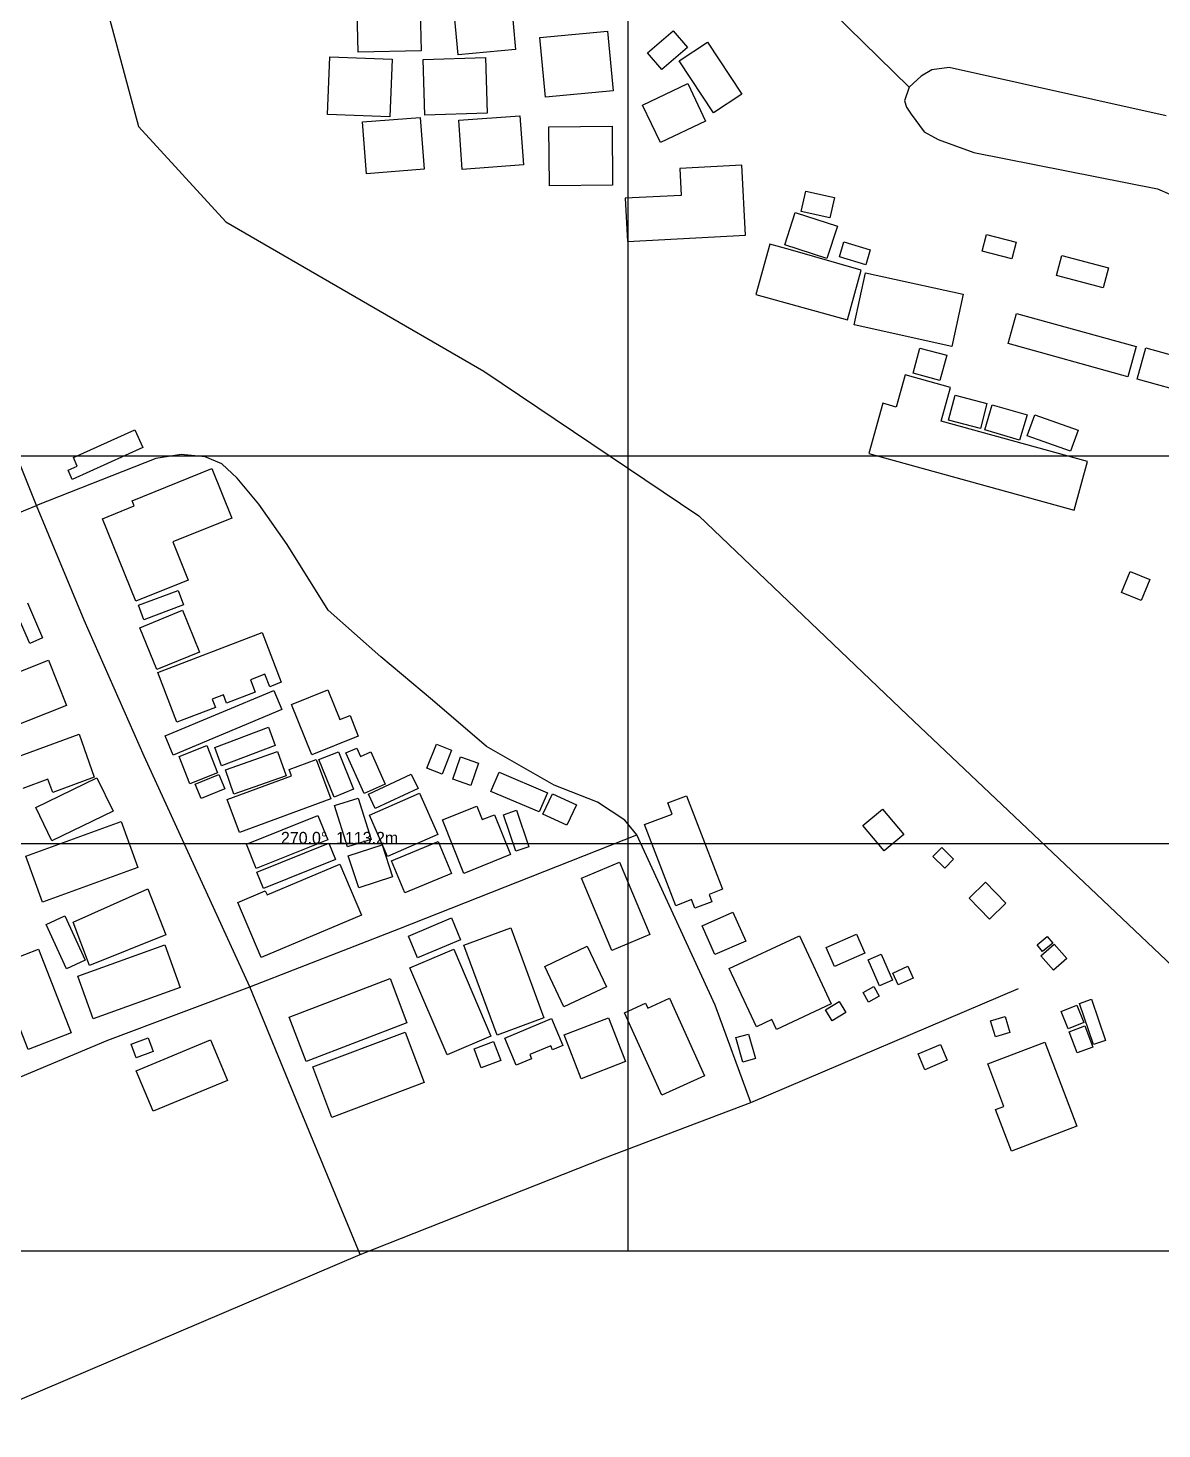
# Model space of a CAD drawing. Header units: metres. Extents: x 375284 to 378017, y 725251 to 730423.
# Drawn here: x 376649.1 to 376934.3, y 726555.1 to 726907.6 of the extents above; entities that cross this region are included whole.
import ezdxf
from ezdxf.enums import TextEntityAlignment as Align

# ---------------------------------------------------------------- set-up
doc = ezdxf.new("R2010")
doc.units = ezdxf.units.M
for name, color, linetype in [('BUILDINGS', 7, 'Continuous'), ('GRID', 4, 'Continuous'), ('PLOT', 1, 'Continuous'), ('RIVERS', 5, 'Continuous'), ('ROADS', 8, 'Continuous'), ('TEXT', 2, 'Continuous')]:
    doc.layers.add(name, color=color, linetype=linetype)

msp = doc.modelspace()

# ---------------------------------------------------------------- linework, layer by layer
at = {"layer": 'BUILDINGS'}
for p, q in [((376732.06, 726901.51), (376731.73, 726915.69)), ((376747.59, 726916.06), (376747.93, 726901.89)), ((376770.36, 726916.51), (376771.68, 726902.16)), ((376757.21, 726900.81), (376755.87, 726915.17)), ((376777.82, 726905.24), (376794.84, 726906.81)), ((376779.21, 726890.18), (376777.82, 726905.24)), ((376794.84, 726906.81), (376796.23, 726891.75)), ((376804.84, 726901.36), (376811.33, 726906.89)), ((376811.33, 726906.89), (376814.92, 726902.66)), ((376747.93, 726901.89), (376732.06, 726901.51)), ((376771.68, 726902.16), (376757.21, 726900.81)), ((376808.43, 726897.14), (376804.84, 726901.36)), ((376814.92, 726902.66), (376808.43, 726897.14)), ((376812.8, 726899.33), (376819.92, 726904.05)), ((376819.92, 726904.05), (376828.58, 726890.99)), ((376724.42, 726885.82), (376724.97, 726900.31)), ((376724.97, 726900.31), (376740.65, 726899.72)), ((376740.65, 726899.72), (376740.09, 726885.23)), ((376748.4, 726899.64), (376764.09, 726900.16)), ((376748.87, 726885.7), (376748.4, 726899.64)), ((376764.09, 726900.16), (376764.55, 726886.21)), ((376821.46, 726886.27), (376812.8, 726899.33)), ((376796.23, 726891.75), (376779.21, 726890.18)), ((376803.64, 726888.22), (376815, 726893.6)), ((376815, 726893.6), (376819.45, 726884.2)), ((376828.58, 726890.99), (376821.46, 726886.27)), ((376808.09, 726878.82), (376803.64, 726888.22)), ((376740.09, 726885.23), (376724.42, 726885.82)), ((376733.18, 726883.96), (376747.66, 726885.08)), ((376734.19, 726870.93), (376733.18, 726883.96)), ((376747.66, 726885.08), (376748.67, 726872.05)), ((376764.55, 726886.21), (376748.87, 726885.7)), ((376757.37, 726884.41), (376772.74, 726885.53)), ((376758.27, 726872.04), (376757.37, 726884.41)), ((376772.74, 726885.53), (376773.64, 726873.15)), ((376819.45, 726884.2), (376808.09, 726878.82)), ((376780.05, 726882.77), (376795.96, 726882.92)), ((376780.2, 726867.92), (376780.05, 726882.77)), ((376795.96, 726882.92), (376796.09, 726868.06)), ((376773.64, 726873.15), (376758.27, 726872.04)), ((376828.6, 726873.07), (376812.99, 726872.25)), ((376829.52, 726855.46), (376828.6, 726873.07)), ((376748.67, 726872.05), (376734.19, 726870.93)), ((376812.99, 726872.25), (376813.35, 726865.5)), ((376796.09, 726868.06), (376780.2, 726867.92)), ((376843.53, 726861.46), (376844.7, 726866.57)), ((376844.7, 726866.57), (376851.86, 726864.94)), ((376813.35, 726865.5), (376799.26, 726864.76)), ((376799.26, 726864.76), (376799.82, 726853.9)), ((376851.86, 726864.94), (376850.7, 726859.82)), ((376839.36, 726853.06), (376842.01, 726861.19)), ((376842.01, 726861.19), (376852.62, 726857.74)), ((376850.7, 726859.82), (376843.53, 726861.46)), ((376799.82, 726853.9), (376829.52, 726855.46)), ((376852.62, 726857.74), (376849.97, 726849.61)), ((376888.99, 726851.48), (376890.08, 726855.67)), ((376890.08, 726855.67), (376897.55, 726853.73)), ((376835.59, 726853.22), (376832.09, 726840.58)), ((376840.83, 726851.77), (376835.59, 726853.22)), ((376849.97, 726849.61), (376839.36, 726853.06)), ((376853.11, 726850.02), (376854.26, 726853.81)), ((376854.26, 726853.81), (376860.9, 726851.79)), ((376897.55, 726853.73), (376896.46, 726849.53)), ((376858.62, 726846.7), (376840.83, 726851.77)), ((376859.75, 726848.01), (376853.11, 726850.02)), ((376860.9, 726851.79), (376859.75, 726848.01)), ((376896.46, 726849.53), (376888.99, 726851.48)), ((376907.74, 726845.35), (376909.05, 726850.34)), ((376909.05, 726850.34), (376920.8, 726847.25)), ((376855.16, 726834.19), (376858.62, 726846.7)), ((376856.82, 726832.9), (376859.7, 726846.01)), ((376859.7, 726846.01), (376884.26, 726840.6)), ((376919.49, 726842.26), (376907.74, 726845.35)), ((376920.8, 726847.25), (376919.49, 726842.26)), ((376832.09, 726840.58), (376855.16, 726834.19)), ((376884.26, 726840.6), (376881.38, 726827.49)), ((376895.58, 726828.2), (376897.67, 726835.76)), ((376897.67, 726835.76), (376927.74, 726827.45)), ((376881.38, 726827.49), (376856.82, 726832.9)), ((376925.65, 726819.88), (376895.58, 726828.2)), ((376927.74, 726827.45), (376925.65, 726819.88)), ((376871.65, 726820.75), (376873.36, 726827.09)), ((376873.36, 726827.09), (376880.12, 726825.26)), ((376880.12, 726825.26), (376878.4, 726818.91)), ((376927.99, 726819.27), (376930.17, 726827.16)), ((376930.17, 726827.16), (376955.64, 726820.12)), ((376869.66, 726820.31), (376867.44, 726812.25)), ((376881.08, 726817.16), (376869.66, 726820.31)), ((376878.4, 726818.91), (376871.65, 726820.75)), ((376878.75, 726808.71), (376881.08, 726817.16)), ((376953.45, 726812.23), (376927.99, 726819.27)), ((376864.05, 726813.2), (376860.56, 726800.55)), ((376867.44, 726812.25), (376864.05, 726813.2)), ((376880.56, 726808.9), (376882.21, 726815.26)), ((376882.21, 726815.26), (376890.24, 726813.16)), ((376890.24, 726813.16), (376888.58, 726806.82)), ((376889.71, 726806.5), (376891.58, 726812.83)), ((376891.58, 726812.83), (376900.31, 726810.25)), ((376900.31, 726810.25), (376898.44, 726803.92)), ((376900.37, 726804.98), (376902.25, 726810.29)), ((376902.25, 726810.29), (376913.15, 726806.41)), ((376660.47, 726799.54), (376675.92, 726806.48)), ((376675.92, 726806.48), (376677.93, 726802.04)), ((376915.56, 726798.54), (376878.75, 726808.71)), ((376888.58, 726806.82), (376880.56, 726808.9)), ((376898.44, 726803.92), (376889.71, 726806.5)), ((376913.15, 726806.41), (376911.26, 726801.11)), ((376911.26, 726801.11), (376900.37, 726804.98)), ((376677.93, 726802.04), (376660.15, 726794.05)), ((376661.44, 726797.4), (376660.47, 726799.54)), ((376860.56, 726800.55), (376912.17, 726786.27)), ((376659.12, 726796.36), (376661.44, 726797.4)), ((376660.15, 726794.05), (376659.12, 726796.36)), ((376675.22, 726788.68), (376695.32, 726796.8)), ((376695.32, 726796.8), (376700.36, 726784.32)), ((376912.17, 726786.27), (376915.56, 726798.54)), ((376675.76, 726787.37), (376675.22, 726788.68)), ((376667.8, 726784.14), (376675.76, 726787.37)), ((376676.18, 726763.38), (376667.8, 726784.14)), ((376700.36, 726784.32), (376685.45, 726778.29)), ((376685.45, 726778.29), (376689.34, 726768.7)), ((376924.09, 726765.57), (376926.25, 726770.88)), ((376926.25, 726770.88), (376931.21, 726768.86)), ((376689.34, 726768.7), (376676.18, 726763.38)), ((376931.21, 726768.86), (376929.05, 726763.55)), ((376676.86, 726762.37), (376686.82, 726766.1)), ((376686.82, 726766.1), (376688.18, 726762.47)), ((376929.05, 726763.55), (376924.09, 726765.57)), ((376649.5, 726752.76), (376645.7, 726761.59)), ((376648.91, 726762.97), (376652.7, 726754.14)), ((376678.22, 726758.74), (376676.86, 726762.37)), ((376677.16, 726756.69), (376687.95, 726761.1)), ((376688.18, 726762.47), (376678.22, 726758.74)), ((376687.95, 726761.1), (376692.23, 726750.6)), ((376652.7, 726754.14), (376649.5, 726752.76)), ((376681.45, 726746.19), (376677.16, 726756.69)), ((376681.75, 726745.5), (376707.95, 726755.5)), ((376707.95, 726755.5), (376712.73, 726742.99)), ((376692.23, 726750.6), (376681.45, 726746.19)), ((376639.65, 726742.81), (376654.21, 726748.56)), ((376654.21, 726748.56), (376658.71, 726737.14)), ((376686.52, 726732.98), (376681.75, 726745.5)), ((376708.65, 726745), (376704.98, 726743.59)), ((376704.98, 726743.59), (376706.17, 726740.48)), ((376709.84, 726741.88), (376708.65, 726745)), ((376712.73, 726742.99), (376709.84, 726741.88)), ((376683.54, 726729.52), (376710.86, 726740.95)), ((376698.19, 726739.83), (376695.39, 726738.75)), ((376698.98, 726737.75), (376698.19, 726739.83)), ((376706.17, 726740.48), (376698.98, 726737.75)), ((376710.86, 726740.95), (376712.87, 726736.12)), ((376715.32, 726737.42), (376724.46, 726741.08)), ((376724.46, 726741.08), (376727.45, 726733.62)), ((376658.71, 726737.14), (376644.15, 726731.39)), ((376712.87, 726736.12), (376685.55, 726724.7)), ((376696.2, 726736.67), (376686.52, 726732.98)), ((376695.39, 726738.75), (376696.2, 726736.67)), ((376720.42, 726724.72), (376715.32, 726737.42)), ((376727.45, 726733.62), (376730.04, 726734.65)), ((376730.04, 726734.65), (376732.13, 726729.42)), ((376636.37, 726720.6), (376661.95, 726729.95)), ((376661.95, 726729.95), (376665.71, 726719.11)), ((376685.55, 726724.7), (376683.54, 726729.52)), ((376696.03, 726726.6), (376709.52, 726731.68)), ((376709.52, 726731.68), (376711.26, 726727.09)), ((376732.13, 726729.42), (376720.42, 726724.72)), ((376687.05, 726724.3), (376694.07, 726727.06)), ((376694.07, 726727.06), (376696.75, 726720.24)), ((376697.75, 726722), (376696.03, 726726.6)), ((376711.26, 726727.09), (376697.75, 726722)), ((376698.7, 726721.01), (376711.84, 726725.57)), ((376711.84, 726725.57), (376713.96, 726719.43)), ((376722.24, 726723.55), (376727.13, 726725.53)), ((376727.13, 726725.53), (376730.95, 726716.09)), ((376729.03, 726725.23), (376731.73, 726726.43)), ((376733.58, 726715.01), (376729.03, 726725.23)), ((376731.73, 726726.43), (376732.66, 726724.3)), ((376732.66, 726724.3), (376735.28, 726725.47)), ((376735.28, 726725.47), (376738.88, 726717.37)), ((376749.38, 726721.35), (376751.77, 726727.44)), ((376751.77, 726727.44), (376755.57, 726725.95)), ((376755.57, 726725.95), (376753.19, 726719.85)), ((376689.74, 726717.48), (376687.05, 726724.3)), ((376714.72, 726721.09), (376721.53, 726723.61)), ((376721.53, 726723.61), (376725.21, 726713.68)), ((376726.06, 726714.12), (376722.24, 726723.55)), ((376755.89, 726718.63), (376757.81, 726724.22)), ((376757.81, 726724.22), (376762.36, 726722.65)), ((376762.36, 726722.65), (376760.44, 726717.06)), ((376654.08, 726718.61), (376647.79, 726716.26)), ((376651, 726711.51), (376666.38, 726718.97)), ((376655.33, 726715.25), (376654.08, 726718.61)), ((376665.71, 726719.11), (376655.33, 726715.25)), ((376666.38, 726718.97), (376670.47, 726710.55)), ((376696.75, 726720.24), (376689.74, 726717.48)), ((376691.12, 726717.35), (376697.05, 726719.79)), ((376697.05, 726719.79), (376698.52, 726716.19)), ((376700.83, 726714.87), (376698.7, 726721.01)), ((376699.15, 726713.48), (376715.32, 726719.46)), ((376713.96, 726719.43), (376700.83, 726714.87)), ((376715.32, 726719.46), (376714.72, 726721.09)), ((376734.71, 726714.82), (376745.45, 726719.86)), ((376745.45, 726719.86), (376747.15, 726716.26)), ((376753.19, 726719.85), (376749.38, 726721.35)), ((376760.44, 726717.06), (376755.89, 726718.63)), ((376765.48, 726715.54), (376767.52, 726720.35)), ((376767.52, 726720.35), (376779.69, 726715.19)), ((376692.59, 726713.77), (376691.12, 726717.35)), ((376698.52, 726716.19), (376692.59, 726713.77)), ((376730.95, 726716.09), (376726.06, 726714.12)), ((376738.88, 726717.37), (376733.58, 726715.01)), ((376736.39, 726711.23), (376734.71, 726714.82)), ((376734.93, 726709.56), (376747.55, 726715.08)), ((376747.15, 726716.26), (376736.39, 726711.23)), ((376747.55, 726715.08), (376752.11, 726704.67)), ((376777.65, 726710.4), (376765.48, 726715.54)), ((376779.69, 726715.19), (376777.65, 726710.4)), ((376778.55, 726709.86), (376780.95, 726714.97)), ((376780.95, 726714.97), (376787, 726712.13)), ((376809.96, 726712.63), (376814.7, 726714.45)), ((376814.7, 726714.45), (376823.75, 726690.92)), ((376655.09, 726703.09), (376651, 726711.51)), ((376702.22, 726705.18), (376699.15, 726713.48)), ((376725.21, 726713.68), (376702.22, 726705.18)), ((376726.16, 726711.99), (376732.06, 726713.85)), ((376729.45, 726701.62), (376726.16, 726711.99)), ((376732.06, 726713.85), (376735.34, 726703.48)), ((376753.27, 726708.36), (376761.91, 726711.86)), ((376761.91, 726711.86), (376763.29, 726708.45)), ((376787, 726712.13), (376784.61, 726707.02)), ((376811.03, 726709.86), (376809.96, 726712.63)), ((376859.06, 726706.98), (376863.97, 726711.09)), ((376863.97, 726711.09), (376869.33, 726704.67)), ((376648.51, 726699.25), (376672.46, 726707.95)), ((376670.47, 726710.55), (376655.09, 726703.09)), ((376672.46, 726707.95), (376676.67, 726696.39)), ((376704, 726702.28), (376721.99, 726709.52)), ((376721.99, 726709.52), (376724.45, 726703.38)), ((376739.49, 726699.15), (376734.93, 726709.56)), ((376758.71, 726694.9), (376753.27, 726708.36)), ((376763.29, 726708.45), (376766.36, 726709.69)), ((376766.36, 726709.69), (376770.42, 726699.65)), ((376768.64, 726709.67), (376771.93, 726710.79)), ((376771.76, 726700.51), (376768.64, 726709.67)), ((376771.93, 726710.79), (376775.04, 726701.63)), ((376784.61, 726707.02), (376778.55, 726709.86)), ((376804.12, 726707.19), (376811.03, 726709.86)), ((376752.11, 726704.67), (376739.49, 726699.15)), ((376811.96, 726686.79), (376804.12, 726707.19)), ((376864.42, 726700.56), (376859.06, 726706.98)), ((376869.33, 726704.67), (376864.42, 726700.56)), ((376706.46, 726696.14), (376704, 726702.28)), ((376724.45, 726703.38), (376706.46, 726696.14)), ((376706.6, 726695.19), (376724.75, 726702.51)), ((376724.75, 726702.51), (376726.4, 726698.4)), ((376735.34, 726703.48), (376729.45, 726701.62)), ((376729.6, 726699.37), (376738.11, 726702.13)), ((376738.11, 726702.13), (376740.72, 726694.07)), ((376740.5, 726698.09), (376752.21, 726702.96)), ((376752.21, 726702.96), (376755.56, 726694.86)), ((376775.04, 726701.63), (376771.76, 726700.51)), ((376876.63, 726699.21), (376878.87, 726701.46)), ((376878.87, 726701.46), (376881.85, 726698.47)), ((376652.7, 726687.69), (376648.51, 726699.25)), ((376726.4, 726698.4), (376708.26, 726691.08)), ((376709.19, 726689.5), (376727.48, 726697.28)), ((376727.48, 726697.28), (376732.93, 726684.45)), ((376732.22, 726691.3), (376729.6, 726699.37)), ((376743.84, 726690), (376740.5, 726698.09)), ((376770.42, 726699.65), (376758.71, 726694.9)), ((376788.27, 726693.69), (376797.82, 726697.72)), ((376797.82, 726697.72), (376805.48, 726679.58)), ((376879.62, 726696.23), (376876.63, 726699.21)), ((376881.85, 726698.47), (376879.62, 726696.23)), ((376676.67, 726696.39), (376652.7, 726687.69)), ((376708.26, 726691.08), (376706.6, 726695.19)), ((376740.72, 726694.07), (376732.22, 726691.3)), ((376755.56, 726694.86), (376743.84, 726690)), ((376795.93, 726675.55), (376788.27, 726693.69)), ((376660.43, 726682.64), (376679.21, 726691.01)), ((376679.21, 726691.01), (376683.74, 726679.47)), ((376701.81, 726687.62), (376708.73, 726690.56)), ((376708.73, 726690.56), (376709.19, 726689.5)), ((376823.75, 726690.92), (376820.36, 726689.62)), ((376885.74, 726688.66), (376889.86, 726692.68)), ((376889.86, 726692.68), (376894.98, 726687.46)), ((376707.72, 726673.72), (376701.81, 726687.62)), ((376815.93, 726688.32), (376811.96, 726686.79)), ((376816.77, 726686.15), (376815.93, 726688.32)), ((376821.06, 726687.8), (376816.77, 726686.15)), ((376820.36, 726689.62), (376821.06, 726687.8)), ((376890.85, 726683.43), (376885.74, 726688.66)), ((376894.98, 726687.46), (376890.85, 726683.43)), ((376653.6, 726682.08), (376658.32, 726684.23)), ((376658.32, 726684.23), (376663.42, 726673.05)), ((376732.93, 726684.45), (376707.72, 726673.72)), ((376744.75, 726679.14), (376755.57, 726683.7)), ((376755.57, 726683.7), (376757.87, 726678.24)), ((376818.58, 726681.75), (376826.34, 726685.19)), ((376826.34, 726685.19), (376829.56, 726677.9)), ((376658.71, 726670.9), (376653.6, 726682.08)), ((376664.5, 726671.79), (376660.43, 726682.64)), ((376683.74, 726679.47), (376664.5, 726671.79)), ((376758.71, 726676.9), (376770.5, 726681.23)), ((376770.5, 726681.23), (376778.83, 726658.55)), ((376805.48, 726679.58), (376795.93, 726675.55)), ((376821.8, 726674.48), (376818.58, 726681.75)), ((376825.44, 726671), (376843.06, 726679.21)), ((376843.06, 726679.21), (376851.04, 726662.08)), ((376849.77, 726676.3), (376857.46, 726679.66)), ((376857.46, 726679.66), (376859.56, 726674.87)), ((376640.86, 726671.65), (376651.71, 726675.89)), ((376651.71, 726675.89), (376659.93, 726654.85)), ((376661.62, 726669.09), (376683.46, 726676.95)), ((376683.46, 726676.95), (376687.32, 726666.23)), ((376747.05, 726673.68), (376744.75, 726679.14)), ((376745.12, 726671.15), (376756.17, 726675.85)), ((376757.87, 726678.24), (376747.05, 726673.68)), ((376756.17, 726675.85), (376765.48, 726653.98)), ((376767.03, 726654.23), (376758.71, 726676.9)), ((376779.02, 726671.53), (376789.69, 726676.6)), ((376789.69, 726676.6), (376794.54, 726666.42)), ((376829.56, 726677.9), (376821.8, 726674.48)), ((376851.86, 726671.52), (376849.77, 726676.3)), ((376902.85, 726676.95), (376905.41, 726679.02)), ((376904.23, 726675.25), (376902.85, 726676.95)), ((376903.81, 726674.22), (376907.16, 726677.14)), ((376906.79, 726677.33), (376904.23, 726675.25)), ((376905.41, 726679.02), (376906.79, 726677.33)), ((376907.16, 726677.14), (376910.35, 726673.49)), ((376663.42, 726673.05), (376658.71, 726670.9)), ((376859.56, 726674.87), (376851.86, 726671.52)), ((376860.38, 726673.16), (376863.66, 726674.59)), ((376863.21, 726666.61), (376860.38, 726673.16)), ((376863.66, 726674.59), (376866.49, 726668.03)), ((376906.99, 726670.55), (376903.81, 726674.22)), ((376910.35, 726673.49), (376906.99, 726670.55)), ((376649.07, 726650.61), (376640.86, 726671.65)), ((376665.48, 726658.36), (376661.62, 726669.09)), ((376754.44, 726649.29), (376745.12, 726671.15)), ((376783.86, 726661.34), (376779.02, 726671.53)), ((376832.27, 726656.36), (376825.44, 726671)), ((376866.54, 726669.81), (376870.3, 726671.56)), ((376867.92, 726666.85), (376866.54, 726669.81)), ((376870.3, 726671.56), (376871.68, 726668.59)), ((376687.32, 726666.23), (376665.48, 726658.36)), ((376714.74, 726658.76), (376740.12, 726668.47)), ((376740.12, 726668.47), (376744.37, 726657.33)), ((376794.54, 726666.42), (376783.86, 726661.34)), ((376859.11, 726664.95), (376861.79, 726666.45)), ((376861.79, 726666.45), (376863.13, 726664.04)), ((376866.49, 726668.03), (376863.21, 726666.61)), ((376871.68, 726668.59), (376867.92, 726666.85)), ((376799.09, 726659.88), (376804.38, 726662.26)), ((376804.38, 726662.26), (376804.92, 726661.05)), ((376804.92, 726661.05), (376810.39, 726663.52)), ((376810.39, 726663.52), (376819.19, 726644.01)), ((376851.04, 726662.08), (376837.27, 726655.66)), ((376849.63, 726660.57), (376853.04, 726662.67)), ((376853.04, 726662.67), (376854.73, 726659.92)), ((376860.45, 726662.55), (376859.11, 726664.95)), ((376863.13, 726664.04), (376860.45, 726662.55)), ((376908.89, 726660.18), (376912.86, 726661.78)), ((376912.86, 726661.78), (376914.64, 726657.4)), ((376913.52, 726662.23), (376916.51, 726663.24)), ((376917.02, 726651.85), (376913.52, 726662.23)), ((376916.51, 726663.24), (376920.01, 726652.86)), ((376719, 726647.63), (376714.74, 726658.76)), ((376778.83, 726658.55), (376767.03, 726654.23)), ((376769.01, 726653.46), (376780.73, 726658.39)), ((376780.73, 726658.39), (376783.58, 726651.6)), ((376783.93, 726654.27), (376795.06, 726658.61)), ((376795.06, 726658.61), (376799.36, 726647.6)), ((376808.45, 726639.16), (376799.09, 726659.88)), ((376836.11, 726658.15), (376832.27, 726656.36)), ((376837.27, 726655.66), (376836.11, 726658.15)), ((376851.31, 726657.83), (376849.63, 726660.57)), ((376854.73, 726659.92), (376851.31, 726657.83)), ((376891.13, 726657.79), (376894.79, 726658.91)), ((376894.79, 726658.91), (376896.01, 726654.91)), ((376910.67, 726655.79), (376908.89, 726660.18)), ((376659.93, 726654.85), (376649.07, 726650.61)), ((376744.37, 726657.33), (376719, 726647.63)), ((376720.72, 726646.22), (376743.93, 726654.96)), ((376743.93, 726654.96), (376748.69, 726642.29)), ((376827.09, 726653.61), (376830.29, 726654.51)), ((376830.29, 726654.51), (376832.02, 726648.35)), ((376892.35, 726653.79), (376891.13, 726657.79)), ((376896.01, 726654.91), (376892.35, 726653.79)), ((376914.64, 726657.4), (376910.67, 726655.79)), ((376910.95, 726655.08), (376914.87, 726656.54)), ((376912.93, 726649.75), (376910.95, 726655.08)), ((376914.87, 726656.54), (376916.85, 726651.2)), ((376674.99, 726651.97), (376679.25, 726653.53)), ((376676.27, 726648.52), (376674.99, 726651.97)), ((376676.3, 726645.25), (376694.96, 726653.02)), ((376679.25, 726653.53), (376680.52, 726650.08)), ((376694.96, 726653.02), (376699.19, 726642.85)), ((376765.48, 726653.98), (376754.44, 726649.29)), ((376761.28, 726650.78), (376766.17, 726652.6)), ((376766.17, 726652.6), (376767.95, 726647.84)), ((376771.87, 726646.67), (376769.01, 726653.46)), ((376780.58, 726651.56), (376775.24, 726649.32)), ((376781.01, 726650.51), (376780.58, 726651.56)), ((376783.58, 726651.6), (376781.01, 726650.51)), ((376788.22, 726643.26), (376783.93, 726654.27)), ((376828.81, 726647.45), (376827.09, 726653.61)), ((376872.92, 726649.5), (376878.59, 726651.9)), ((376878.59, 726651.9), (376880.27, 726647.91)), ((376890.43, 726647), (376904.83, 726652.45)), ((376904.83, 726652.45), (376912.83, 726631.29)), ((376916.85, 726651.2), (376912.93, 726649.75)), ((376920.01, 726652.86), (376917.02, 726651.85)), ((376680.52, 726650.08), (376676.27, 726648.52)), ((376763.07, 726646.02), (376761.28, 726650.78)), ((376767.95, 726647.84), (376763.07, 726646.02)), ((376775.68, 726648.27), (376771.87, 726646.67)), ((376775.24, 726649.32), (376775.68, 726648.27)), ((376799.36, 726647.6), (376788.22, 726643.26)), ((376832.02, 726648.35), (376828.81, 726647.45)), ((376874.6, 726645.51), (376872.92, 726649.5)), ((376880.27, 726647.91), (376874.6, 726645.51)), ((376680.53, 726635.09), (376676.3, 726645.25)), ((376725.48, 726633.55), (376720.72, 726646.22)), ((376819.19, 726644.01), (376808.45, 726639.16)), ((376894.48, 726636.28), (376890.43, 726647)), ((376699.19, 726642.85), (376680.53, 726635.09)), ((376748.69, 726642.29), (376725.48, 726633.55)), ((376892.42, 726635.51), (376894.48, 726636.28)), ((376896.37, 726625.06), (376892.42, 726635.51)), ((376912.83, 726631.29), (376896.37, 726625.06))]:
    msp.add_line(p, q, dxfattribs=at)
at = {"layer": 'GRID'}
for p, q in [((376800, 726600), (376800, 728000)), ((376000, 726800), (377400, 726800)), ((376000, 726600), (377400, 726600))]:
    msp.add_line(p, q, dxfattribs=at)
at = {"layer": 'PLOT'}
msp.add_line((377284.02, 726702.36), (376170.82, 726702.36), dxfattribs=at)
at = {"layer": 'RIVERS'}
for p, q in [((376667.25, 726918.63), (376676.81, 726882.8)), ((376676.81, 726882.8), (376698.82, 726858.81)), ((376698.82, 726858.81), (376763.71, 726821.25)), ((376763.71, 726821.25), (376817.75, 726784.87)), ((376817.75, 726784.87), (376870.29, 726734.71)), ((376870.29, 726734.71), (376936.9, 726671.62))]:
    msp.add_line(p, q, dxfattribs=at)
at = {"layer": 'ROADS'}
for p, q in [((376870.68, 726892.7), (376840.82, 726921.93)), ((376873.66, 726895.46), (376870.68, 726892.7)), ((376876.36, 726897.1), (376873.66, 726895.46)), ((376880.69, 726897.63), (376876.36, 726897.1)), ((376935.32, 726885.53), (376880.69, 726897.63)), ((376870.68, 726892.7), (376869.49, 726889.27)), ((376869.49, 726889.27), (376870.01, 726887.7)), ((376870.01, 726887.7), (376871.2, 726885.9)), ((376871.2, 726885.9), (376874.48, 726881.51)), ((376874.48, 726881.51), (376877.99, 726879.56)), ((376877.99, 726879.56), (376886.95, 726876.28)), ((376886.95, 726876.28), (376933.09, 726867.14)), ((376933.09, 726867.14), (376939.36, 726864.48)), ((376651.22, 726787.45), (376645.62, 726801.33)), ((376681.23, 726799.32), (376651.22, 726787.45)), ((376687.61, 726800.31), (376681.23, 726799.32)), ((376693.61, 726799.68), (376687.61, 726800.31)), ((376697.84, 726797.94), (376693.61, 726799.68)), ((376701.67, 726794.31), (376697.84, 726797.94)), ((376707.09, 726787.78), (376701.67, 726794.31)), ((376622.7, 726775.81), (376651.22, 726787.45)), ((376663.17, 726758.64), (376651.22, 726787.45)), ((376714.26, 726777.63), (376707.09, 726787.78)), ((376724.53, 726761.17), (376714.26, 726777.63)), ((376737.81, 726749.38), (376724.53, 726761.17)), ((376678.24, 726724.45), (376663.17, 726758.64)), ((376750.8, 726738.49), (376737.81, 726749.38)), ((376764.38, 726726.83), (376750.8, 726738.49)), ((376781.4, 726717.13), (376764.38, 726726.83)), ((376704.81, 726666.37), (376678.24, 726724.45)), ((376792.3, 726712.81), (376781.4, 726717.13)), ((376799.17, 726708.32), (376792.3, 726712.81)), ((376802.15, 726704.59), (376799.17, 726708.32)), ((376742.28, 726681.01), (376802.15, 726704.59)), ((376821.86, 726661.75), (376802.15, 726704.59)), ((376704.81, 726666.37), (376742.28, 726681.01)), ((376669.13, 726652.94), (376704.81, 726666.37)), ((376717.2, 726636.37), (376704.81, 726666.37)), ((376830.81, 726637.27), (376898.15, 726665.93)), ((376830.81, 726637.27), (376821.86, 726661.75)), ((376604.35, 726625.92), (376669.13, 726652.94)), ((376794.09, 726623.38), (376830.81, 726637.27)), ((376732.59, 726599.05), (376717.2, 726636.37)), ((376732.59, 726599.05), (376794.09, 726623.38)), ((376629.57, 726555.15), (376732.59, 726599.05))]:
    msp.add_line(p, q, dxfattribs=at)

# ---------------------------------------------------------------- texts
at = {"layer": 'TEXT'}
msp.add_text('270.0°  1113.2m', height=3, rotation=360, dxfattribs=at).set_placement((376727.42, 726702.36), align=Align.CENTER)

doc.saveas('drawing.dxf')
